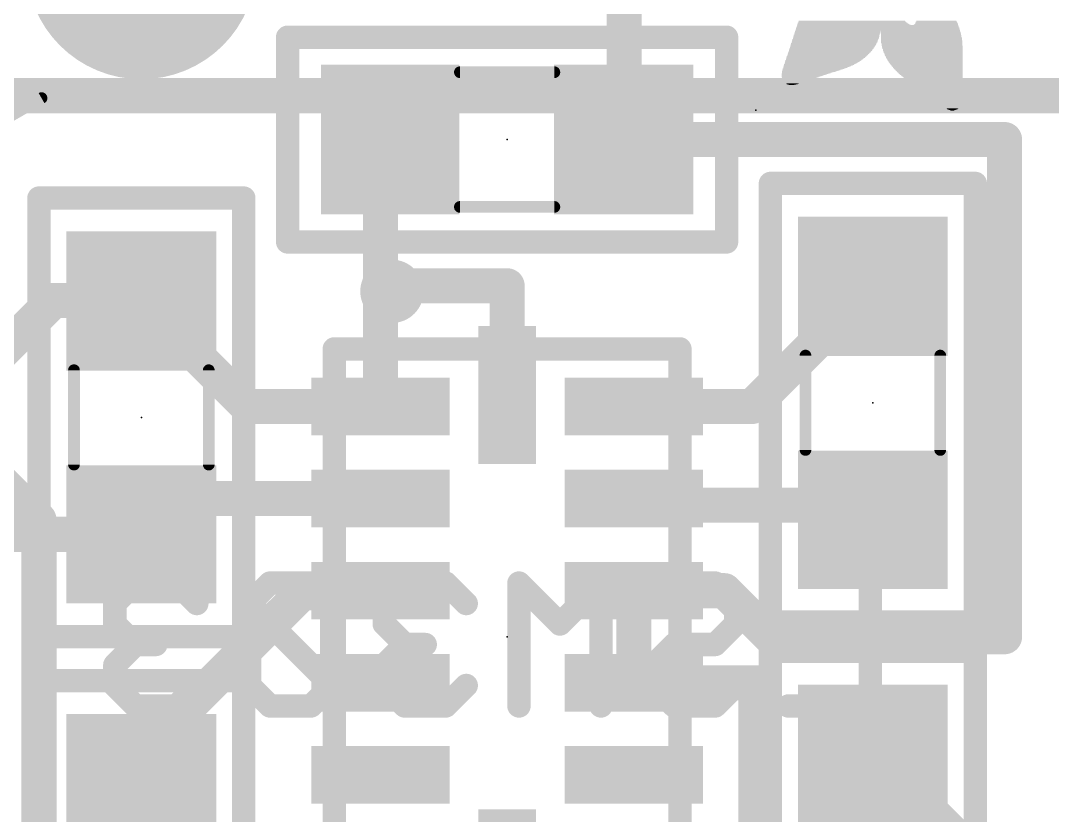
# Model space of a CAD drawing. Extents: x -10 to 12.2, y -10.5 to 9.8.
# Drawn here: x -4.22 to 4.73, y -1.55 to 5.35 of the extents above; entities that cross this region are included whole.
import ezdxf

# ---------------------------------------------------------------- set-up
doc = ezdxf.new("R2010")
doc.units = 0
for name, color, linetype in [('1', 12, 'CONTINUOUS'), ('16', 132, 'CONTINUOUS'), ('17', 110, 'CONTINUOUS'), ('20', 53, 'CONTINUOUS'), ('21', 40, 'CONTINUOUS'), ('22', 6, 'CONTINUOUS'), ('23', 53, 'CONTINUOUS'), ('39', 12, 'CONTINUOUS'), ('41', 12, 'CONTINUOUS'), ('51', 253, 'CONTINUOUS')]:
    doc.layers.add(name, color=color, linetype=linetype)

# ---------------------------------------------------------------- blocks, each defined once
blk = doc.blocks.new('RECT')
blk.add_solid([(-0.5, -0.5), (0.5, -0.5), (-0.5, 0.5), (0.5, 0.5)])
blk = doc.blocks.new('PIE')
at = {"const_width": 0.5}
blk.add_lwpolyline([(0, -0.25, 1), (0, 0.25, 1), (0, -0.25)], format="xyb", dxfattribs=at)
blk = doc.blocks.new('ROUNDP')
at = {"const_width": 0.5}
blk.add_lwpolyline([(0, -0.25, 1), (0, 0.25, 1), (0, -0.25)], format="xyb", dxfattribs=at)

msp = doc.modelspace()

# ---------------------------------------------------------------- linework, layer by layer
at = {"layer": '1', "const_width": 0.3048}
for points in [[(1.016, 6.096), (1.016, 4.318)], [(-1.016, 4.318), (-1.1, 4.234)], [(1.016, 4.318), (4.318, 4.318)], [(4.318, 4.318), (4.318, 0)], [(-1.1, 4.234), (-1.1, 3.048)], [(-1.1, 3.048), (-1.1, 2)], [(0, 3.048), (-1.1, 3.048)], [(0, 2.1), (0, 3.048)], [(3.175, 3.048), (2.127, 2)], [(-4.953, 1.905), (-3.937, 2.921)], [(-3.937, 2.921), (-3.175, 2.921)], [(-3.175, 2.921), (-2.254, 2)], [(-2.254, 2), (-1.1, 2)], [(2.127, 2), (1.1, 2)], [(-3.175, 0.889), (-2.864, 1.2)], [(-2.864, 1.2), (-1.1, 1.2)], [(1.1, 1.2), (1.157, 1.143)], [(1.157, 1.143), (2.921, 1.143)], [(2.921, 1.143), (3.175, 1.016)], [(-6.096, 0.889), (-3.175, 0.889)], [(-1.119, 0.381), (-1.1, 0.4)], [(1.1, -0.4), (1.1, 0.4)], [(1.886, 0.4), (1.1, 0.4)], [(2.286, 0), (1.886, 0.4)], [(-3.175, -1.016), (-1.778, 0.381)], [(-1.778, 0.381), (-1.119, 0.381)], [(4.318, 0), (2.286, 0)], [(1.081, -0.381), (1.1, -0.4)], [(1.1, -0.4), (2.159, -0.4)], [(2.159, -0.4), (2.159, -2.794)], [(-3.175, -1.27), (-3.175, -1.016)], [(3.175, -1.016), (4.445, -2.286)], [(-5.461, -3.556), (-3.175, -1.27)]]:
    msp.add_lwpolyline(points, dxfattribs=at)
at = {"layer": '1', "const_width": 0.1524}
for points in [[(-0.9621, 4.2641, 1), (-1.0699, 4.3719)], [(1.016, 4.3942, 1), (1.016, 4.2418)], [(0.9398, 4.318, 1), (1.0922, 4.318)], [(4.3942, 4.318, 1), (4.2418, 4.318)], [(4.318, 4.2418, 1), (4.318, 4.3942)], [(-1.0238, 4.234, 1), (-1.1762, 4.234)], [(-1.1539, 4.2879, 1), (-1.0461, 4.1801)], [(-1.0238, 3.048, 1), (-1.1762, 3.048)], [(-1.1, 3.1242, 1), (-1.1, 2.9718)], [(0.0762, 3.048, 1), (-0.0762, 3.048)], [(0, 2.9718, 1), (0, 3.1242)], [(3.2289, 2.9941, 1), (3.1211, 3.1019)], [(-3.937, 2.9972, 1), (-3.937, 2.8448)], [(-3.8831, 2.8671, 1), (-3.9909, 2.9749)], [(-3.1211, 2.9749, 1), (-3.2289, 2.8671)], [(-3.175, 2.8448, 1), (-3.175, 2.9972)], [(-1.1762, 3.048, 1), (-1.0238, 3.048)], [(-2.254, 2.0762, 1), (-2.254, 1.9238)], [(-1.1, 1.9238, 1), (-1.1, 2.0762)], [(-0.0762, 2.1, 1), (0.0762, 2.1)], [(1.1, 2.0762, 1), (1.1, 1.9238)], [(2.127, 1.9238, 1), (2.127, 2.0762)], [(-2.3079, 1.9461, 1), (-2.2001, 2.0539)], [(-1.1762, 2, 1), (-1.0238, 2)], [(2.0731, 2.0539, 1), (2.1809, 1.9461)], [(-2.864, 1.2762, 1), (-2.864, 1.1238)], [(-2.8101, 1.1461, 1), (-2.9179, 1.2539)], [(-1.1, 1.1238, 1), (-1.1, 1.2762)], [(1.1539, 1.2539, 1), (1.0461, 1.1461)], [(1.157, 1.2192, 1), (1.157, 1.0668)], [(1.1031, 1.0891, 1), (1.2109, 1.1969)], [(2.9551, 1.2112, 1), (2.8869, 1.0748)], [(2.921, 1.0668, 1), (2.921, 1.2192)], [(3.1409, 0.9478, 1), (3.2091, 1.0842)], [(-3.2289, 0.9429, 1), (-3.1211, 0.8351)], [(-3.175, 0.8128, 1), (-3.175, 0.9652)], [(-1.0461, 0.3461, 1), (-1.1539, 0.4539)], [(1.1762, 0.4, 1), (1.0238, 0.4)], [(1.1, 0.4762, 1), (1.1, 0.3238)], [(1.9399, 0.4539, 1), (1.8321, 0.3461)], [(1.886, 0.3238, 1), (1.886, 0.4762)], [(-1.778, 0.4572, 1), (-1.778, 0.3048)], [(-1.7241, 0.3271, 1), (-1.8319, 0.4349)], [(-1.1729, 0.4349, 1), (-1.0651, 0.3271)], [(-1.119, 0.3048, 1), (-1.119, 0.4572)], [(2.286, 0.0762, 1), (2.286, -0.0762)], [(2.2321, -0.0539, 1), (2.3399, 0.0539)], [(4.318, -0.0762, 1), (4.318, 0.0762)], [(4.2418, 0, 1), (4.3942, 0)], [(1.1349, -0.3271, 1), (1.0271, -0.4349)], [(1.1, -0.3238, 1), (1.1, -0.4762)], [(2.2352, -0.4, 1), (2.0828, -0.4)], [(2.159, -0.4762, 1), (2.159, -0.3238)], [(1.0238, -0.4, 1), (1.1762, -0.4)], [(1.0461, -0.4539, 1), (1.1539, -0.3461)], [(-3.0988, -1.016, 1), (-3.2512, -1.016)], [(-3.2289, -0.9621, 1), (-3.1211, -1.0699)], [(3.2289, -0.9621, 1), (3.1211, -1.0699)], [(-3.1211, -1.3239, 1), (-3.2289, -1.2161)], [(-3.2512, -1.27, 1), (-3.0988, -1.27)]]:
    msp.add_lwpolyline(points, format="xyb", dxfattribs=at)
at = {"layer": '16', "const_width": 0.3048}
for points in [[(4.953, 4.699), (-4.826, 4.699)], [(-4.064, 1.016), (-4.953, 1.905)], [(-4.064, -4.699), (-4.064, 1.016)]]:
    msp.add_lwpolyline(points, dxfattribs=at)
at = {"layer": '16', "const_width": 0.1524}
for points in [[(-3.9878, 1.016, 1), (-4.1402, 1.016)], [(-4.1179, 0.9621, 1), (-4.0101, 1.0699)]]:
    msp.add_lwpolyline(points, format="xyb", dxfattribs=at)
at = {"layer": '20', "const_width": 0.0254}
msp.add_lwpolyline([(0, -8.255, 1), (0, 8.255, 1), (0, -8.255)], format="xyb", dxfattribs=at)
at = {"layer": '21'}
for points, const_width in [([(-1.905, 5.207), (1.905, 5.207)], 0.2032), ([(-1.905, 3.429), (-1.905, 5.207)], 0.2032), ([(1.905, 5.207), (1.905, 3.429)], 0.2032), ([(-4.0417, 4.6782), (-4.8342, 4.2206)], 0.1016), ([(2.286, 0.127), (2.286, 3.937)], 0.2032), ([(2.286, 3.937), (4.064, 3.937)], 0.2032), ([(4.064, 3.937), (4.064, 0.127)], 0.2032), ([(-4.064, 0), (-4.064, 3.81)], 0.2032), ([(-4.064, 3.81), (-2.286, 3.81)], 0.2032), ([(-2.286, 3.81), (-2.286, 0)], 0.2032), ([(1.905, 3.429), (-1.905, 3.429)], 0.2032), ([(-1.5, 2.5), (-0.7, 2.5)], 0.2032), ([(0.7, 2.5), (1.5, 2.5)], 0.2032), ([(4.064, 0.127), (2.286, 0.127)], 0.2032), ([(-2.286, 0), (-4.064, 0)], 0.2032), ([(2.286, -3.937), (2.286, -0.127)], 0.2032), ([(2.286, -0.127), (4.064, -0.127)], 0.2032), ([(4.064, -0.127), (4.064, -3.937)], 0.2032), ([(-4.064, -4.191), (-4.064, -0.381)], 0.2032), ([(-4.064, -0.381), (-2.286, -0.381)], 0.2032), ([(-2.286, -0.381), (-2.286, -4.191)], 0.2032)]:
    msp.add_lwpolyline(points, dxfattribs=dict(at, const_width=const_width))
for points, const_width in [([(-1.905, 5.2578, 1), (-1.905, 5.1562)], 0.1016), ([(-1.8542, 5.207, 1), (-1.9558, 5.207)], 0.1016), ([(1.9558, 5.207, 1), (1.8542, 5.207)], 0.1016), ([(1.905, 5.1562, 1), (1.905, 5.2578)], 0.1016), ([(-4.029, 4.6562, 1), (-4.0544, 4.7002)], 0.0508), ([(2.3368, 3.937, 1), (2.2352, 3.937)], 0.1016), ([(2.286, 3.9878, 1), (2.286, 3.8862)], 0.1016), ([(4.1148, 3.937, 1), (4.0132, 3.937)], 0.1016), ([(4.064, 3.8862, 1), (4.064, 3.9878)], 0.1016), ([(-4.0132, 3.81, 1), (-4.1148, 3.81)], 0.1016), ([(-4.064, 3.8608, 1), (-4.064, 3.7592)], 0.1016), ([(-2.2352, 3.81, 1), (-2.3368, 3.81)], 0.1016), ([(-2.286, 3.7592, 1), (-2.286, 3.8608)], 0.1016), ([(-1.905, 3.4798, 1), (-1.905, 3.3782)], 0.1016), ([(1.905, 3.3782, 1), (1.905, 3.4798)], 0.1016), ([(-1.9558, 3.429, 1), (-1.8542, 3.429)], 0.1016), ([(1.8542, 3.429, 1), (1.9558, 3.429)], 0.1016), ([(-1, 2.85, 1), (-1, 3.15, 1), (-1, 2.85)], 0.25), ([(-1.5, 2.5508, 1), (-1.5, 2.4492)], 0.1016), ([(-0.7, 2.4492, 1), (-0.7, 2.5508)], 0.1016), ([(0.7, 2.5508, 1), (0.7, 2.4492)], 0.1016), ([(1.5, 2.4492, 1), (1.5, 2.5508)], 0.1016), ([(2.286, 0.1778, 1), (2.286, 0.0762)], 0.1016), ([(4.064, 0.0762, 1), (4.064, 0.1778)], 0.1016), ([(-4.064, 0.0508, 1), (-4.064, -0.0508)], 0.1016), ([(-2.286, -0.0508, 1), (-2.286, 0.0508)], 0.1016), ([(2.2352, 0.127, 1), (2.3368, 0.127)], 0.1016), ([(4.0132, 0.127, 1), (4.1148, 0.127)], 0.1016), ([(-4.1148, 0, 1), (-4.0132, 0)], 0.1016), ([(-2.3368, 0, 1), (-2.2352, 0)], 0.1016), ([(2.3368, -0.127, 1), (2.2352, -0.127)], 0.1016), ([(2.286, -0.0762, 1), (2.286, -0.1778)], 0.1016), ([(4.1148, -0.127, 1), (4.0132, -0.127)], 0.1016), ([(4.064, -0.1778, 1), (4.064, -0.0762)], 0.1016), ([(-4.0132, -0.381, 1), (-4.1148, -0.381)], 0.1016), ([(-4.064, -0.3302, 1), (-4.064, -0.4318)], 0.1016), ([(-2.2352, -0.381, 1), (-2.3368, -0.381)], 0.1016), ([(-2.286, -0.4318, 1), (-2.286, -0.3302)], 0.1016)]:
    msp.add_lwpolyline(points, format="xyb", dxfattribs=dict(at, const_width=const_width))
at = {"layer": '22', "const_width": 0.2032}
for points in [[(-3.2274, 0.4663), (-3.4054, 0.2884)], [(-2.8715, 0.4663), (-3.2274, 0.4663)], [(-2.6936, 0.2884), (-2.8715, 0.4663)], [(-2.058, 0.4663), (-2.236, 0.2884)], [(-1.7021, 0.4663), (-2.058, 0.4663)], [(-1.5242, 0.2884), (-1.7021, 0.4663)], [(-0.8886, 0.4663), (-1.0666, 0.2884)], [(-0.5327, 0.4663), (-0.8886, 0.4663)], [(-0.3548, 0.2884), (-0.5327, 0.4663)], [(0.4587, 0.1104), (0.1028, 0.4663)], [(0.1028, 0.4663), (0.1028, -0.6014)], [(0.8146, 0.4663), (0.4587, 0.1104)], [(0.8146, -0.6014), (0.8146, 0.4663)], [(1.2722, 0.2884), (1.4501, 0.4663)], [(1.4501, 0.4663), (1.8061, 0.4663)], [(1.8061, 0.4663), (1.984, 0.2884)], [(3.1534, 0.4663), (3.1534, -0.6014)], [(-3.4054, 0.2884), (-3.4054, 0.1104)], [(-2.236, 0.2884), (-2.236, -0.4234)], [(-1.5242, -0.4234), (-2.236, 0.2884)], [(-1.5242, -0.4234), (-1.5242, 0.2884)], [(-1.0666, 0.2884), (-1.0666, 0.1104)], [(1.984, 0.2884), (1.984, 0.1104)], [(-3.4054, 0.1104), (-3.2274, -0.0675)], [(-1.0666, 0.1104), (-0.8886, -0.0675)], [(1.984, 0.1104), (1.8061, -0.0675)], [(-3.2274, -0.0675), (-3.4054, -0.2455)], [(-3.2274, -0.0675), (-3.0495, -0.0675)], [(-0.8886, -0.0675), (-1.0666, -0.2455)], [(-0.8886, -0.0675), (-0.7107, -0.0675)], [(1.4501, -0.0675), (1.2722, -0.2455)], [(1.8061, -0.0675), (1.4501, -0.0675)], [(-3.4054, -0.2455), (-3.4054, -0.4234)], [(-1.0666, -0.2455), (-1.0666, -0.4234)], [(1.2722, -0.2455), (1.2722, -0.4234)], [(-3.4054, -0.4234), (-3.2274, -0.6014)], [(-2.8715, -0.6014), (-2.6936, -0.4234)], [(-2.236, -0.4234), (-2.058, -0.6014)], [(-1.7021, -0.6014), (-1.5242, -0.4234)], [(-1.0666, -0.4234), (-0.8886, -0.6014)], [(-0.5327, -0.6014), (-0.3548, -0.4234)], [(1.2722, -0.4234), (1.4501, -0.6014)], [(1.8061, -0.6014), (1.984, -0.4234)], [(-3.2274, -0.6014), (-2.8715, -0.6014)], [(-2.058, -0.6014), (-1.7021, -0.6014)], [(-0.8886, -0.6014), (-0.5327, -0.6014)], [(1.4501, -0.6014), (1.8061, -0.6014)], [(3.1534, -0.6014), (2.4416, -0.6014)]]:
    msp.add_lwpolyline(points, dxfattribs=at)
at = {"layer": '22', "const_width": 0.1016}
for points in [[(-3.2274, 0.5171, 1), (-3.2274, 0.4155)], [(-3.1915, 0.4304, 1), (-3.2634, 0.5022)], [(-2.8356, 0.5022, 1), (-2.9075, 0.4304)], [(-2.8715, 0.4155, 1), (-2.8715, 0.5171)], [(-2.058, 0.5171, 1), (-2.058, 0.4155)], [(-2.0221, 0.4304, 1), (-2.094, 0.5022)], [(-1.6662, 0.5022, 1), (-1.7381, 0.4304)], [(-1.7021, 0.4155, 1), (-1.7021, 0.5171)], [(-0.8886, 0.5171, 1), (-0.8886, 0.4155)], [(-0.8527, 0.4304, 1), (-0.9246, 0.5022)], [(-0.4968, 0.5022, 1), (-0.5687, 0.4304)], [(-0.5327, 0.4155, 1), (-0.5327, 0.5171)], [(0.1387, 0.5022, 1), (0.0669, 0.4304)], [(0.1536, 0.4663, 1), (0.052, 0.4663)], [(0.8654, 0.4663, 1), (0.7638, 0.4663)], [(0.8505, 0.4304, 1), (0.7787, 0.5022)], [(1.4501, 0.5171, 1), (1.4501, 0.4155)], [(1.4861, 0.4304, 1), (1.4142, 0.5022)], [(1.842, 0.5022, 1), (1.7701, 0.4304)], [(1.8061, 0.4155, 1), (1.8061, 0.5171)], [(3.2042, 0.4663, 1), (3.1026, 0.4663)], [(-3.3546, 0.2884, 1), (-3.4562, 0.2884)], [(-3.4413, 0.3243, 1), (-3.3695, 0.2524)], [(-2.7295, 0.2524, 1), (-2.6577, 0.3243)], [(-2.1852, 0.2884, 1), (-2.2868, 0.2884)], [(-2.2001, 0.3243, 1), (-2.2719, 0.2524)], [(-2.2719, 0.3243, 1), (-2.2001, 0.2524)], [(-1.4734, 0.2884, 1), (-1.575, 0.2884)], [(-1.5601, 0.2524, 1), (-1.4883, 0.3243)], [(-1.0158, 0.2884, 1), (-1.1174, 0.2884)], [(-1.1025, 0.3243, 1), (-1.0307, 0.2524)], [(-0.3907, 0.2524, 1), (-0.3189, 0.3243)], [(1.2363, 0.3243, 1), (1.3081, 0.2524)], [(2.0348, 0.2884, 1), (1.9332, 0.2884)], [(1.9481, 0.2524, 1), (2.0199, 0.3243)], [(-3.3695, 0.1463, 1), (-3.4413, 0.0745)], [(-1.0307, 0.1463, 1), (-1.1025, 0.0745)], [(0.4228, 0.1463, 1), (0.4946, 0.0745)], [(0.4228, 0.0745, 1), (0.4946, 0.1463)], [(2.0199, 0.0745, 1), (1.9481, 0.1463)], [(-3.4562, 0.1104, 1), (-3.3546, 0.1104)], [(-1.1174, 0.1104, 1), (-1.0158, 0.1104)], [(1.9332, 0.1104, 1), (2.0348, 0.1104)], [(-3.2274, -0.0167, 1), (-3.2274, -0.1183)], [(-3.1915, -0.1035, 1), (-3.2634, -0.0316)], [(-3.2634, -0.1035, 1), (-3.1915, -0.0316)], [(-3.0495, -0.1183, 1), (-3.0495, -0.0167)], [(-0.8886, -0.0167, 1), (-0.8886, -0.1183)], [(-0.8527, -0.1035, 1), (-0.9246, -0.0316)], [(-0.9246, -0.1035, 1), (-0.8527, -0.0316)], [(-0.7107, -0.1183, 1), (-0.7107, -0.0167)], [(1.4501, -0.0167, 1), (1.4501, -0.1183)], [(1.4861, -0.1035, 1), (1.4142, -0.0316)], [(1.7701, -0.0316, 1), (1.842, -0.1035)], [(1.8061, -0.1183, 1), (1.8061, -0.0167)], [(-3.3546, -0.2455, 1), (-3.4562, -0.2455)], [(-3.4413, -0.2096, 1), (-3.3695, -0.2814)], [(-1.0158, -0.2455, 1), (-1.1174, -0.2455)], [(-1.1025, -0.2096, 1), (-1.0307, -0.2814)], [(1.323, -0.2455, 1), (1.2214, -0.2455)], [(1.2363, -0.2096, 1), (1.3081, -0.2814)], [(-3.3695, -0.3875, 1), (-3.4413, -0.4594)], [(-2.6577, -0.4594, 1), (-2.7295, -0.3875)], [(-2.2001, -0.3875, 1), (-2.2719, -0.4594)], [(-1.4883, -0.4594, 1), (-1.5601, -0.3875)], [(-1.5601, -0.4594, 1), (-1.4883, -0.3875)], [(-1.0307, -0.3875, 1), (-1.1025, -0.4594)], [(-0.3189, -0.4594, 1), (-0.3907, -0.3875)], [(1.3081, -0.3875, 1), (1.2363, -0.4594)], [(2.0199, -0.4594, 1), (1.9481, -0.3875)], [(-3.4562, -0.4234, 1), (-3.3546, -0.4234)], [(-2.2868, -0.4234, 1), (-2.1852, -0.4234)], [(-1.575, -0.4234, 1), (-1.4734, -0.4234)], [(-1.1174, -0.4234, 1), (-1.0158, -0.4234)], [(1.2214, -0.4234, 1), (1.323, -0.4234)], [(-3.2274, -0.5506, 1), (-3.2274, -0.6522)], [(-3.2634, -0.6373, 1), (-3.1915, -0.5655)], [(-2.9075, -0.5655, 1), (-2.8356, -0.6373)], [(-2.8715, -0.6522, 1), (-2.8715, -0.5506)], [(-2.058, -0.5506, 1), (-2.058, -0.6522)], [(-2.094, -0.6373, 1), (-2.0221, -0.5655)], [(-1.7381, -0.5655, 1), (-1.6662, -0.6373)], [(-1.7021, -0.6522, 1), (-1.7021, -0.5506)], [(-0.8886, -0.5506, 1), (-0.8886, -0.6522)], [(-0.9246, -0.6373, 1), (-0.8527, -0.5655)], [(-0.5687, -0.5655, 1), (-0.4968, -0.6373)], [(-0.5327, -0.6522, 1), (-0.5327, -0.5506)], [(1.4501, -0.5506, 1), (1.4501, -0.6522)], [(1.4142, -0.6373, 1), (1.4861, -0.5655)], [(1.7701, -0.5655, 1), (1.842, -0.6373)], [(1.8061, -0.6522, 1), (1.8061, -0.5506)], [(2.4416, -0.5506, 1), (2.4416, -0.6522)], [(3.1534, -0.6522, 1), (3.1534, -0.5506)], [(0.052, -0.6014, 1), (0.1536, -0.6014)], [(0.7638, -0.6014, 1), (0.8654, -0.6014)], [(3.1026, -0.6014, 1), (3.2042, -0.6014)]]:
    msp.add_lwpolyline(points, format="xyb", dxfattribs=at)
at = {"layer": '23'}
for p in [(2.159, 4.572), (0, 4.318), (3.175, 2.032), (-3.175, 1.905), (0, 0)]:
    msp.add_point(p, dxfattribs=at)
at = {"layer": '39'}
for points, const_width in [([(-3.925, 5.842, 0.4142), (-3.175, 5.092)], 0.5), ([(-3.175, 5.092, 0.4142), (-2.425, 5.842)], 0.5), ([(-3.175, 5.217, 1), (-3.175, 4.967)], 0.25), ([(-3.175, 4.967, 1), (-3.175, 5.217)], 0.25)]:
    msp.add_lwpolyline(points, format="xyb", dxfattribs=dict(at, const_width=const_width))
at = {"layer": '41'}
for points, const_width in [([(-3.925, 5.842, 0.4142), (-3.175, 5.092)], 0.5), ([(-3.175, 5.092, 0.4142), (-2.425, 5.842)], 0.5), ([(-3.175, 5.217, 1), (-3.175, 4.967)], 0.25), ([(-3.175, 4.967, 1), (-3.175, 5.217)], 0.25)]:
    msp.add_lwpolyline(points, format="xyb", dxfattribs=dict(at, const_width=const_width))
at = {"layer": '51'}
for points, const_width in [([(-0.41, 4.903), (0.41, 4.903)], 0.1016), ([(-0.41, 3.733), (0.41, 3.733)], 0.1016), ([(-1.5, 2.5), (-1.5, -2.5)], 0.2032), ([(1.5, 2.5), (-1.5, 2.5)], 0.2032), ([(1.5, -2.5), (1.5, 2.5)], 0.2032), ([(2.59, 1.622), (2.59, 2.442)], 0.1016), ([(3.76, 1.622), (3.76, 2.442)], 0.1016), ([(-3.76, 1.495), (-3.76, 2.315)], 0.1016), ([(-2.59, 1.495), (-2.59, 2.315)], 0.1016)]:
    msp.add_lwpolyline(points, dxfattribs=dict(at, const_width=const_width))
for points, const_width in [([(-0.41, 4.9284, 1), (-0.41, 4.8776)], 0.0508), ([(0.41, 4.8776, 1), (0.41, 4.9284)], 0.0508), ([(-0.41, 3.7584, 1), (-0.41, 3.7076)], 0.0508), ([(0.41, 3.7076, 1), (0.41, 3.7584)], 0.0508), ([(-1.4492, 2.5, 1), (-1.5508, 2.5)], 0.1016), ([(-1.5, 2.5508, 1), (-1.5, 2.4492)], 0.1016), ([(1.5508, 2.5, 1), (1.4492, 2.5)], 0.1016), ([(1.5, 2.4492, 1), (1.5, 2.5508)], 0.1016), ([(2.6154, 2.442, 1), (2.5646, 2.442)], 0.0508), ([(3.7854, 2.442, 1), (3.7346, 2.442)], 0.0508), ([(-3.7346, 2.315, 1), (-3.7854, 2.315)], 0.0508), ([(-2.5646, 2.315, 1), (-2.6154, 2.315)], 0.0508), ([(2.5646, 1.622, 1), (2.6154, 1.622)], 0.0508), ([(3.7346, 1.622, 1), (3.7854, 1.622)], 0.0508), ([(-3.7854, 1.495, 1), (-3.7346, 1.495)], 0.0508), ([(-2.6154, 1.495, 1), (-2.5646, 1.495)], 0.0508)]:
    msp.add_lwpolyline(points, format="xyb", dxfattribs=dict(at, const_width=const_width))

# ---------------------------------------------------------------- block references
at = {"layer": '1'}
msp.add_blockref('PIE', (-3.175, 5.842), dxfattribs=at)
for p, xscale, yscale in [((-1.016, 4.318), 1.2, 1.3), ((1.016, 4.318), 1.2, 1.3), ((0, -2.1), 0.5, 1.2)]:
    msp.add_blockref('RECT', p, dxfattribs=dict(at, xscale=xscale, yscale=yscale))
for p, xscale, yscale, rotation in [((3.175, 3.048), 1.2, 1.3, 90), ((-3.175, 2.921), 1.2, 1.3, 90), ((0, 2.1), 0.5, 1.2, 180), ((-1.1, 2), 0.5, 1.2, 90), ((1.1, 2), 0.5, 1.2, 90), ((3.175, 1.016), 1.2, 1.3, 90), ((-3.175, 0.889), 1.2, 1.3, 90), ((-1.1, 1.2), 0.5, 1.2, 270), ((1.1, 1.2), 0.5, 1.2, 90), ((-1.1, 0.4), 0.5, 1.2, 270), ((1.1, 0.4), 0.5, 1.2, 90), ((-1.1, -0.4), 0.5, 1.2, 270), ((1.1, -0.4), 0.5, 1.2, 90), ((3.175, -1.016), 1.2, 1.3, 270), ((-3.175, -1.27), 1.2, 1.3, 270), ((-1.1, -1.2), 0.5, 1.2, 270), ((1.1, -1.2), 0.5, 1.2, 270)]:
    msp.add_blockref('RECT', p, dxfattribs=dict(at, xscale=xscale, yscale=yscale, rotation=rotation))
at = {"layer": '17', "xscale": 2.1844, "yscale": 2.1844, "rotation": 300}
msp.add_blockref('ROUNDP', (6.096, 3.556), dxfattribs=at)
msp.add_blockref('ROUNDP', (6.096, 3.556), dxfattribs=at)
at = {"layer": '21'}
for p, xscale, yscale in [((3.2163, 5.2845), 1.4173, 0.0038), ((3.2163, 5.2959), 1.4097, 0.0038), ((3.2182, 5.2921), 1.4135, 0.0038), ((3.2182, 5.2883), 1.4135, 0.0038), ((3.2163, 5.3073), 1.4021, 0.0038), ((3.2182, 5.3035), 1.4059, 0.0038), ((3.2182, 5.2997), 1.4059, 0.0038), ((3.0048, 5.3188), 0.9716, 0.0038), ((3.0105, 5.315), 0.983, 0.0039), ((3.2182, 5.3111), 1.3983, 0.0038), ((2.9992, 5.3302), 0.9525, 0.0038), ((3.0011, 5.3264), 0.9563, 0.0038), ((3.0049, 5.3226), 0.9639, 0.0038), ((2.9934, 5.3416), 0.9334, 0.0038), ((2.9953, 5.3378), 0.9372, 0.0038), ((2.9972, 5.334), 0.941, 0.0038), ((2.9915, 5.3492), 0.922, 0.0038), ((2.9934, 5.3454), 0.9258, 0.0038), ((3.7211, 5.315), 0.3848, 0.0039), ((3.7249, 5.3188), 0.3772, 0.0038), ((3.7268, 5.3226), 0.3734, 0.0038), ((3.7268, 5.3302), 0.3658, 0.0038), ((3.7268, 5.3264), 0.3658, 0.0038), ((3.7249, 5.3416), 0.3544, 0.0038), ((3.7268, 5.3378), 0.3582, 0.0038), ((3.7268, 5.334), 0.3582, 0.0038), ((3.725, 5.3492), 0.3467, 0.0038), ((3.7269, 5.3454), 0.3505, 0.0038), ((2.8543, 5.2007), 0.7468, 0.0039), ((2.8524, 5.1968), 0.743, 0.0038), ((2.8524, 5.193), 0.743, 0.0038), ((2.8582, 5.2121), 0.7467, 0.0038), ((2.8563, 5.2083), 0.7429, 0.0038), ((2.8563, 5.2045), 0.7429, 0.0038), ((2.862, 5.2273), 0.7467, 0.0038), ((2.8601, 5.2235), 0.7429, 0.0038), ((2.8601, 5.2197), 0.7429, 0.0038), ((2.8601, 5.2159), 0.7429, 0.0038), ((2.8658, 5.2388), 0.7467, 0.0039), ((2.8639, 5.2349), 0.7429, 0.0038), ((2.8639, 5.2311), 0.7429, 0.0038), ((2.8696, 5.2502), 0.7467, 0.0038), ((2.8677, 5.2464), 0.7429, 0.0038), ((2.8677, 5.2426), 0.7429, 0.0038), ((2.8715, 5.2616), 0.7429, 0.0038), ((2.8715, 5.2578), 0.7429, 0.0038), ((2.8715, 5.254), 0.7429, 0.0038), ((3.2163, 5.273), 1.4249, 0.0038), ((3.2182, 5.2692), 1.4288, 0.0038), ((3.2182, 5.2654), 1.4288, 0.0038), ((3.2182, 5.2807), 1.4211, 0.0038), ((3.2182, 5.2769), 1.4211, 0.0039), ((3.5897, 5.2616), 0.6858, 0.0038), ((3.5897, 5.2578), 0.6858, 0.0038), ((3.5916, 5.254), 0.6896, 0.0038), ((3.5916, 5.2502), 0.6896, 0.0038), ((3.5916, 5.2464), 0.6896, 0.0038), ((3.5916, 5.2426), 0.6896, 0.0038), ((3.5935, 5.2388), 0.6934, 0.0039), ((3.5935, 5.2349), 0.6934, 0.0038), ((3.5935, 5.2311), 0.6934, 0.0038), ((3.5935, 5.2273), 0.6934, 0.0038), ((3.5954, 5.2235), 0.6972, 0.0038), ((3.5954, 5.2197), 0.6972, 0.0038), ((3.5954, 5.2159), 0.6972, 0.0038), ((3.5954, 5.2121), 0.6972, 0.0038), ((3.5954, 5.2083), 0.6972, 0.0038), ((3.5973, 5.2045), 0.701, 0.0038), ((3.5973, 5.2007), 0.701, 0.0039), ((3.5973, 5.1968), 0.701, 0.0038), ((3.5973, 5.193), 0.701, 0.0038), ((2.8163, 5.1092), 0.7315, 0.0038), ((2.8144, 5.1054), 0.7277, 0.0038), ((2.8201, 5.1168), 0.7315, 0.0038), ((2.8182, 5.113), 0.7277, 0.0038), ((2.822, 5.1206), 0.7353, 0.0038), ((2.8239, 5.1245), 0.7315, 0.0039), ((2.8258, 5.1321), 0.7353, 0.0038), ((2.8258, 5.1283), 0.7353, 0.0038), ((2.8315, 5.1435), 0.7391, 0.0038), ((2.8315, 5.1397), 0.7391, 0.0038), ((2.8296, 5.1359), 0.7353, 0.0038), ((2.8372, 5.1549), 0.743, 0.0038), ((2.8353, 5.1511), 0.7391, 0.0038), ((2.8353, 5.1473), 0.7391, 0.0038), ((2.841, 5.1664), 0.743, 0.0038), ((2.841, 5.1626), 0.743, 0.0039), ((2.8391, 5.1587), 0.7392, 0.0038), ((2.8448, 5.1778), 0.743, 0.0038), ((2.8448, 5.174), 0.743, 0.0038), ((2.8448, 5.1702), 0.743, 0.0038), ((2.8505, 5.1892), 0.7468, 0.0038), ((2.8486, 5.1854), 0.743, 0.0038), ((2.8486, 5.1816), 0.743, 0.0038), ((3.5973, 5.1892), 0.701, 0.0038), ((3.5973, 5.1854), 0.701, 0.0038), ((3.5973, 5.1816), 0.701, 0.0038), ((3.5992, 5.1778), 0.7048, 0.0038), ((3.5992, 5.174), 0.7048, 0.0038), ((3.5992, 5.1702), 0.7048, 0.0038), ((3.5992, 5.1664), 0.7048, 0.0038), ((3.5992, 5.1626), 0.7048, 0.0039), ((3.5992, 5.1587), 0.7048, 0.0038), ((3.5992, 5.1549), 0.7048, 0.0038), ((3.6011, 5.1511), 0.701, 0.0038), ((3.6011, 5.1473), 0.701, 0.0038), ((3.6011, 5.1435), 0.701, 0.0038), ((3.6011, 5.1397), 0.701, 0.0038), ((3.6011, 5.1359), 0.701, 0.0038), ((3.603, 5.1321), 0.7048, 0.0038), ((3.6049, 5.1283), 0.701, 0.0038), ((3.6049, 5.1245), 0.701, 0.0039), ((3.6049, 5.1206), 0.701, 0.0038), ((3.6049, 5.1168), 0.701, 0.0038), ((3.6068, 5.113), 0.6972, 0.0038), ((3.6068, 5.1092), 0.6972, 0.0038), ((3.6068, 5.1054), 0.6972, 0.0038), ((2.7515, 5.014), 0.6629, 0.0038), ((2.7553, 5.0178), 0.6705, 0.0038), ((2.7648, 5.0292), 0.682, 0.0038), ((2.761, 5.0254), 0.6744, 0.0038), ((2.7591, 5.0216), 0.6706, 0.0038), ((2.7724, 5.0406), 0.6896, 0.0038), ((2.7705, 5.0368), 0.6858, 0.0038), ((2.7686, 5.033), 0.682, 0.0038), ((2.78, 5.0521), 0.6972, 0.0038), ((2.7781, 5.0483), 0.6934, 0.0039), ((2.7762, 5.0444), 0.6896, 0.0038), ((2.7877, 5.0635), 0.7049, 0.0038), ((2.7858, 5.0597), 0.7011, 0.0038), ((2.7839, 5.0559), 0.6973, 0.0038), ((2.7953, 5.0749), 0.7125, 0.0038), ((2.7934, 5.0711), 0.7087, 0.0038), ((2.7915, 5.0673), 0.7049, 0.0038), ((2.8029, 5.0864), 0.7201, 0.0039), ((2.801, 5.0825), 0.7163, 0.0038), ((2.7991, 5.0787), 0.7125, 0.0038), ((2.8087, 5.0978), 0.7239, 0.0038), ((2.8087, 5.094), 0.7239, 0.0038), ((2.8067, 5.0902), 0.72, 0.0038), ((2.8125, 5.1016), 0.7239, 0.0038), ((3.6087, 5.1016), 0.6934, 0.0038), ((3.6087, 5.0978), 0.6934, 0.0038), ((3.6087, 5.094), 0.6934, 0.0038), ((3.6087, 5.0902), 0.6934, 0.0038), ((3.6106, 5.0864), 0.6896, 0.0039), ((3.6106, 5.0825), 0.6896, 0.0038), ((3.6125, 5.0787), 0.6858, 0.0038), ((3.6125, 5.0749), 0.6858, 0.0038), ((3.6125, 5.0711), 0.6858, 0.0038), ((3.6144, 5.0673), 0.682, 0.0038), ((3.6144, 5.0635), 0.682, 0.0038), ((3.6163, 5.0597), 0.6782, 0.0038), ((3.6163, 5.0559), 0.6782, 0.0038), ((3.6163, 5.0521), 0.6782, 0.0038), ((3.6182, 5.0483), 0.6744, 0.0039), ((3.6182, 5.0444), 0.6744, 0.0038), ((3.6202, 5.0406), 0.6705, 0.0038), ((3.6202, 5.0368), 0.6705, 0.0038), ((3.6221, 5.033), 0.6667, 0.0038), ((3.6221, 5.0292), 0.6667, 0.0038), ((3.624, 5.0254), 0.6629, 0.0038), ((3.624, 5.0216), 0.6629, 0.0038), ((3.6259, 5.0178), 0.6591, 0.0038), ((3.6278, 5.014), 0.6553, 0.0038), ((2.66, 4.934), 0.5334, 0.0039), ((2.6543, 4.9301), 0.522, 0.0038), ((2.6486, 4.9263), 0.5106, 0.0038), ((2.6829, 4.9492), 0.5715, 0.0038), ((2.6772, 4.9454), 0.5601, 0.0038), ((2.6734, 4.9416), 0.5525, 0.0038), ((2.6676, 4.9378), 0.541, 0.0038), ((2.6981, 4.9606), 0.5944, 0.0038), ((2.6924, 4.9568), 0.583, 0.0038), ((2.6886, 4.953), 0.5753, 0.0038), ((2.7115, 4.9721), 0.6135, 0.0039), ((2.7076, 4.9682), 0.6058, 0.0038), ((2.7038, 4.9644), 0.5982, 0.0038), ((2.7229, 4.9835), 0.6286, 0.0038), ((2.7191, 4.9797), 0.621, 0.0038), ((2.7153, 4.9759), 0.6134, 0.0038), ((2.7344, 4.9949), 0.6439, 0.0038), ((2.7305, 4.9911), 0.6362, 0.0038), ((2.7286, 4.9873), 0.6324, 0.0038), ((2.7458, 5.0063), 0.6591, 0.0038), ((2.742, 5.0025), 0.6515, 0.0038), ((2.7401, 4.9987), 0.6477, 0.0038), ((2.7496, 5.0102), 0.6591, 0.0039), ((3.6278, 5.0102), 0.6553, 0.0039), ((3.6297, 5.0063), 0.6515, 0.0038), ((3.6297, 5.0025), 0.6515, 0.0038), ((3.6316, 4.9987), 0.6477, 0.0038), ((3.6335, 4.9949), 0.6439, 0.0038), ((3.6335, 4.9911), 0.6439, 0.0038), ((3.6354, 4.9873), 0.6401, 0.0038), ((3.6373, 4.9835), 0.6363, 0.0038), ((3.6392, 4.9797), 0.6324, 0.0038), ((3.6392, 4.9759), 0.6324, 0.0038), ((3.6411, 4.9721), 0.6286, 0.0039), ((3.643, 4.9682), 0.6248, 0.0038), ((3.6449, 4.9644), 0.621, 0.0038), ((3.6449, 4.9606), 0.621, 0.0038), ((3.6468, 4.9568), 0.6172, 0.0038), ((3.6487, 4.953), 0.6134, 0.0038), ((3.6506, 4.9492), 0.6096, 0.0038), ((3.6525, 4.9454), 0.6058, 0.0038), ((3.6525, 4.9416), 0.6058, 0.0038), ((3.6544, 4.9378), 0.602, 0.0038), ((3.6563, 4.934), 0.5982, 0.0039), ((3.6583, 4.9301), 0.5943, 0.0038), ((3.6602, 4.9263), 0.5905, 0.0038), ((2.5896, 4.892), 0.4153, 0.0038), ((2.5838, 4.8882), 0.4038, 0.0038), ((2.5781, 4.8844), 0.3924, 0.0038), ((2.5724, 4.8806), 0.381, 0.0038), ((2.5667, 4.8768), 0.3696, 0.0038), ((2.561, 4.873), 0.3581, 0.0038), ((2.5553, 4.8692), 0.3467, 0.0038), ((2.5495, 4.8654), 0.3353, 0.0038), ((2.5438, 4.8616), 0.3238, 0.0038), ((2.6219, 4.9111), 0.4724, 0.0038), ((2.6162, 4.9073), 0.461, 0.0038), ((2.6086, 4.9035), 0.4458, 0.0038), ((2.6029, 4.8997), 0.4343, 0.0038), ((2.5972, 4.8959), 0.4229, 0.0039), ((2.54, 4.8578), 0.3086, 0.0039), ((2.5343, 4.8539), 0.2972, 0.0038), ((2.5286, 4.8501), 0.2857, 0.0038), ((2.5229, 4.8463), 0.2743, 0.0038), ((2.641, 4.9225), 0.5029, 0.0038), ((2.6353, 4.9187), 0.4915, 0.0038), ((2.6296, 4.9149), 0.4801, 0.0038), ((2.5191, 4.8425), 0.2591, 0.0038), ((2.5133, 4.8387), 0.2477, 0.0038), ((2.5095, 4.8349), 0.2324, 0.0038), ((3.6621, 4.9225), 0.5867, 0.0038), ((3.664, 4.9187), 0.5829, 0.0038), ((3.6659, 4.9149), 0.5791, 0.0038), ((3.6678, 4.9111), 0.5753, 0.0038), ((3.6697, 4.9073), 0.5715, 0.0038), ((3.6716, 4.9035), 0.5677, 0.0038), ((3.6735, 4.8997), 0.5639, 0.0038), ((3.6754, 4.8959), 0.5601, 0.0039), ((3.6773, 4.892), 0.5562, 0.0038), ((3.6792, 4.8882), 0.5524, 0.0038), ((3.6811, 4.8844), 0.5486, 0.0038), ((3.683, 4.8806), 0.5448, 0.0038), ((3.6868, 4.8768), 0.5372, 0.0038), ((3.6887, 4.873), 0.5334, 0.0038), ((3.6906, 4.8692), 0.5296, 0.0038), ((3.6925, 4.8654), 0.5258, 0.0038), ((3.6964, 4.8616), 0.5181, 0.0038), ((3.6983, 4.8578), 0.5143, 0.0039), ((3.7002, 4.8539), 0.5105, 0.0038), ((3.704, 4.8501), 0.5029, 0.0038), ((3.7059, 4.8463), 0.4991, 0.0038), ((3.7078, 4.8425), 0.4953, 0.0038), ((3.7116, 4.8387), 0.4877, 0.0038), ((3.7135, 4.8349), 0.4839, 0.0038), ((2.5057, 4.8311), 0.2172, 0.0038), ((2.5, 4.8273), 0.2058, 0.0038), ((2.4962, 4.8235), 0.1905, 0.0038), ((2.4924, 4.8197), 0.1753, 0.0039), ((2.4886, 4.8158), 0.16, 0.0038), ((2.4848, 4.812), 0.1447, 0.0038), ((2.4809, 4.8082), 0.1295, 0.0038), ((2.479, 4.8044), 0.1105, 0.0038), ((2.4752, 4.8006), 0.0953, 0.0038), ((2.4714, 4.7968), 0.0724, 0.0038), ((2.4695, 4.793), 0.0457, 0.0038), ((3.7173, 4.8311), 0.4762, 0.0038), ((3.7192, 4.8273), 0.4724, 0.0038), ((3.7211, 4.8235), 0.4686, 0.0038), ((3.7249, 4.8197), 0.461, 0.0039), ((3.7268, 4.8158), 0.4572, 0.0038), ((3.7287, 4.812), 0.4534, 0.0038), ((3.7325, 4.8082), 0.4458, 0.0038), ((3.7345, 4.8044), 0.4419, 0.0038), ((3.7364, 4.8006), 0.4381, 0.0038), ((3.7402, 4.7968), 0.4305, 0.0038), ((3.7421, 4.793), 0.4267, 0.0038), ((3.7459, 4.7892), 0.4191, 0.0038), ((3.7478, 4.7854), 0.4153, 0.0038), ((3.7497, 4.7816), 0.4115, 0.0039), ((3.7535, 4.7777), 0.4038, 0.0038), ((3.7554, 4.7739), 0.4, 0.0038), ((3.7573, 4.7701), 0.3962, 0.0038), ((3.7611, 4.7663), 0.3886, 0.0038), ((3.763, 4.7625), 0.3848, 0.0038), ((3.7668, 4.7587), 0.3772, 0.0038), ((3.7687, 4.7549), 0.3734, 0.0038), ((3.7706, 4.7511), 0.3696, 0.0038), ((3.7745, 4.7473), 0.3619, 0.0038), ((3.7764, 4.7435), 0.3581, 0.0039), ((3.7783, 4.7396), 0.3543, 0.0038), ((3.7821, 4.7358), 0.3467, 0.0038), ((3.784, 4.732), 0.3429, 0.0038), ((3.7859, 4.7282), 0.3391, 0.0038), ((3.7896, 4.7244), 0.3315, 0.0038), ((3.7916, 4.7206), 0.3276, 0.0038), ((3.7954, 4.7168), 0.32, 0.0038), ((3.7973, 4.713), 0.3162, 0.0038), ((3.7992, 4.7092), 0.3124, 0.0038), ((3.803, 4.7054), 0.3048, 0.0039), ((3.8049, 4.7015), 0.301, 0.0038), ((3.8068, 4.6977), 0.2972, 0.0038), ((3.8107, 4.6939), 0.2895, 0.0038), ((3.8126, 4.6901), 0.2857, 0.0038), ((3.8145, 4.6863), 0.2819, 0.0038), ((3.8183, 4.6825), 0.2743, 0.0038), ((3.8202, 4.6787), 0.2705, 0.0038), ((3.824, 4.6749), 0.2629, 0.0038), ((3.8258, 4.6711), 0.2591, 0.0038), ((3.8277, 4.6673), 0.2553, 0.0039), ((3.8316, 4.6634), 0.2476, 0.0038), ((3.8335, 4.6596), 0.2438, 0.0038), ((3.8354, 4.6558), 0.24, 0.0038), ((3.8392, 4.652), 0.2324, 0.0038), ((3.8392, 4.6482), 0.2248, 0.0038), ((3.8411, 4.6444), 0.221, 0.0038), ((3.8449, 4.6406), 0.2134, 0.0038), ((3.8469, 4.6368), 0.2095, 0.0038), ((3.8507, 4.633), 0.2019, 0.0038), ((3.8507, 4.6292), 0.1943, 0.0039), ((3.8526, 4.6253), 0.1905, 0.0038), ((3.8564, 4.6215), 0.1829, 0.0038), ((3.8564, 4.6177), 0.1753, 0.0038), ((3.8583, 4.6139), 0.1715, 0.0038), ((3.8602, 4.6101), 0.16, 0.0038), ((3.8602, 4.6063), 0.1524, 0.0038), ((3.864, 4.6025), 0.1448, 0.0038), ((3.864, 4.5987), 0.1372, 0.0038), ((3.8639, 4.5949), 0.1295, 0.0038), ((3.8639, 4.5911), 0.1143, 0.0039), ((3.8659, 4.5872), 0.1029, 0.0038), ((3.864, 4.5834), 0.0914, 0.0038), ((3.864, 4.5796), 0.0762, 0.0038), ((3.8659, 4.5758), 0.0572, 0.0038), ((3.8659, 4.572), 0.0343, 0.0038)]:
    msp.add_blockref('RECT', p, dxfattribs=dict(at, xscale=xscale, yscale=yscale))
at = {"layer": '51', "xscale": 0.65, "yscale": 1.3}
for p in [(-0.7418, 4.318), (0.7314, 4.318)]:
    msp.add_blockref('RECT', p, dxfattribs=at)
for p, rotation in [((3.175, 2.7634), 90), ((-3.175, 2.6364), 90), ((3.175, 1.2902), 90), ((-3.175, 1.1632), 90), ((3.175, -1.2902), 270), ((-3.175, -1.5442), 270)]:
    msp.add_blockref('RECT', p, dxfattribs=dict(at, rotation=rotation))

doc.saveas('drawing.dxf')
